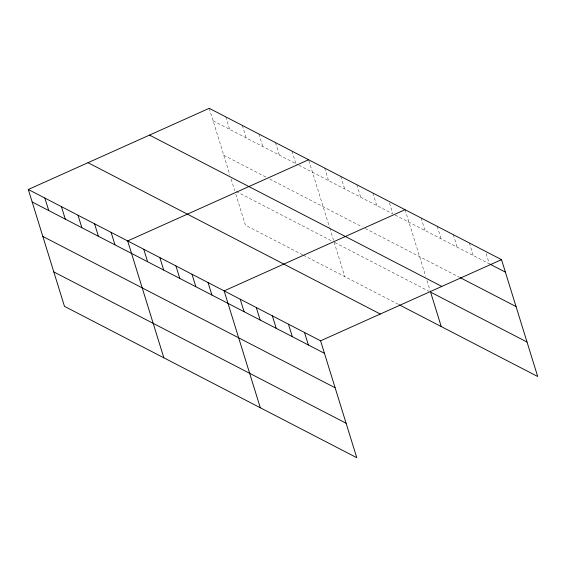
<?xml version="1.0" encoding="UTF-8"?>
<svg xmlns="http://www.w3.org/2000/svg" width="566" height="566" viewBox="0 0 566 566"><rect width="100%" height="100%" fill="white"/><g stroke="black" fill="none" stroke-linecap="round" stroke-linejoin="round"><path stroke-width="0.42" stroke-dasharray="2.83 2.12" d="M213.099 120.806L298.176 164.847M298.926 165.237L392.089 213.474M395.153 215.059L489.314 263.813L485.961 252.981M223.761 155.247L266.678 177.462M269.685 179.026L362.183 226.916M365.247 228.501L459.401 277.248M236.255 191.513L332.617 241.406M334.888 242.588L429.049 291.334M302.626 254.806L245.411 225.183L235.265 192.419M303.383 255.195L398.372 304.374M469.37 242.991L473.24 255.485M453.295 234.671L457.165 247.165M437.221 226.343L441.084 238.838M421.139 218.023L425.009 230.518M405.065 209.696L425.731 276.449M427.005 280.573L430.068 290.478M389.507 203.038L392.861 213.87M372.916 193.048L376.779 205.55M356.835 184.728L360.705 197.223M340.76 176.408L344.63 188.903M324.686 168.081L328.556 180.575M308.866 160.595L329.525 227.334M329.78 228.155L333.615 240.536M334.124 242.191L344.786 276.632M292.049 151.186L295.912 163.68M275.486 142.611L279.349 155.105M258.917 134.036L262.787 146.53M242.354 125.461L246.224 137.955M225.792 116.879L229.662 129.381M209.229 108.304L229.895 175.057M231.169 179.181L234.749 190.735"/><path stroke-width="0.85" d="M28.3 189.49L320.589 340.817L356.771 457.696L64.482 306.362L28.3 189.49L209.229 108.304L501.518 259.638L537.7 376.51L399.143 304.77M308.611 159.761L127.675 240.939L163.857 357.818M405.065 209.696L224.136 290.882L260.31 407.753M320.589 340.817L501.518 259.638M490.078 264.209L505.388 272.133M460.172 277.644L516.05 306.574M149.523 135.097L441.813 286.424M527.038 342.062L430.585 292.127L441.247 326.568M88.006 162.697L380.295 314.031M32.17 201.984L324.46 353.318M42.832 236.432L335.122 387.76M53.812 271.921L346.109 423.248M304.515 332.497L308.385 344.991M288.441 324.176L292.304 336.671M272.366 315.849L276.229 328.344M256.285 307.529L260.155 320.023M240.21 299.202L244.08 311.703M208.062 282.554L211.925 295.056M191.98 274.234L195.85 286.729M175.906 265.914L179.776 278.408M159.831 257.587L163.701 270.081M143.757 249.266L147.62 261.761M111.113 232.364L114.983 244.866M94.55 223.789L98.42 236.291M77.988 215.214L81.858 227.709M61.425 206.64L65.295 219.134M44.863 198.065L48.733 210.559"/></g></svg>
